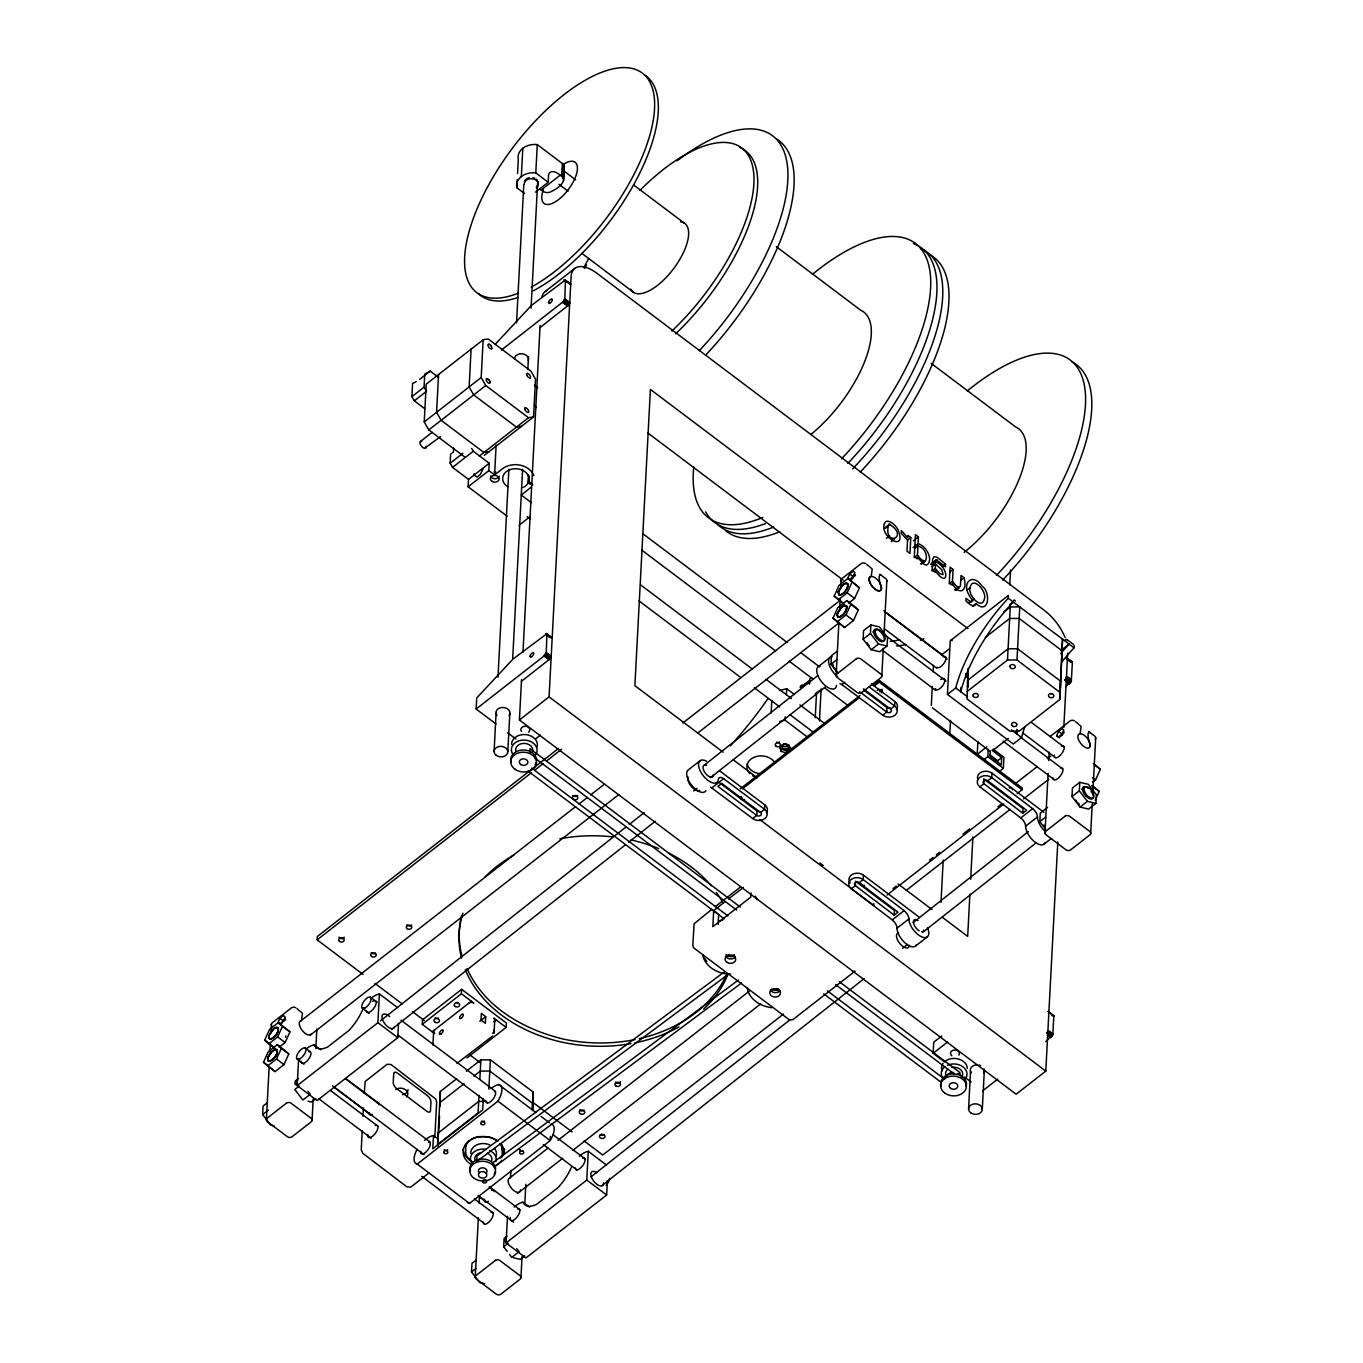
<?xml version="1.0" encoding="UTF-8"?>
<svg xmlns="http://www.w3.org/2000/svg" width="1363" height="1363" viewBox="0 0 1363 1363"><rect width="100%" height="100%" fill="white"/><g stroke="black" fill="none" stroke-linecap="round" stroke-linejoin="round"><path stroke-width="1.5" d="M420.656 1151.326L420.588 1152.502A7.054 2.999 -53 0 0 427.675 1150.168A7.054 2.999 -53 0 0 428.578 1142.228M274.15 1125.906L270.743 1125.105L262.65 1114.576L263.11 1106.04L267.506 1102.599M266.364 1119.875L269.158 1066.616M269.908 1052.134L270.385 1043.325M271.05 1030.632L271.373 1024.277M295.072 1084.386L295.26 1080.961L298.19 1078.678M398.524 1023.289L397.775 1037.652L317.085 1100.571L297.219 1085.595L298.616 1058.915M363.052 974.426L317.153 939.84L317.323 936.517L558.404 748.526M312.059 1120.42L313.2 1098.902M315.841 1048.454L316.846 1029.048M362.2 1130.711L361.246 1149.742L362.728 1153.234L406.89 1186.866L410.791 1187.105L428.868 1173.015M362.967 1116.229L363.393 1107.949M364.16 1093.484L365.25 1081.421L387.126 1064.264L391.028 1064.503L435.802 1099.055L436.671 1102.054L434.831 1137.202M297.219 1085.595L377.909 1022.693L379.408 993.951A19.866 8.468 -53 0 0 370.446 998.875M424.523 408.508L414.318 400.824L411.899 396.633L412.58 383.582L416.209 381.606M414.318 400.824L426.5 391.317L424.08 387.126L424.762 374.075L430.214 371.111L438.579 377.415M464.97 457.184L428.8 429.924L424.234 421.934L426.21 384.162L483.166 339.745L488.193 338.978L530.957 371.196L535.523 379.187L533.546 416.959L484.308 455.361M438.562 374.518L436.586 412.29L441.152 420.298L483.916 452.499L488.942 451.749M507.223 516.236L468.122 486.778L468.514 479.401L452.584 467.39L450.148 463.199L450.625 454.118L453.385 452.107L453.606 447.984M434.678 1033.648L422.257 1024.295L422.496 1019.865L461.648 989.334L506.355 1023.017L506.116 1027.429L466.964 1057.961M432.923 1045.046L433.621 1031.774M471.104 349.132L469.128 386.922L473.694 394.912L516.458 427.13L521.484 426.363M424.54 1140.422A19.729 8.399 -53 0 1 433.468 1135.515L432.787 1148.788L482.723 1109.84L483.32 1098.459M456.554 1078.832L440.334 1091.473L437.557 1144.545L478.089 1112.924L479.026 1095.358M437.949 1146.079L438.256 1140.32M438.579 1134.255L439.516 1116.058M440.045 1106.245L440.334 1091.473M533.546 416.959L528.503 417.725L485.756 385.508L481.19 377.517L483.166 339.745M476.147 709.033L476.726 697.975L512.897 659.164L546.938 633.676L546.273 652.23L544.399 655.739L476.147 709.033L496.013 723.992M422.257 1024.295L461.41 993.763L461.648 989.334M468.122 486.778L488.84 470.627L489.232 463.25L473.285 451.238L471.666 448.444M488.84 470.627L494.582 474.954L496.132 445.224M524.568 193.546L516.816 187.702L517.241 179.609M517.548 173.544L518.298 159.386A17.191 13.153 3 0 1 537.278 144.597L562.953 164.003L564.333 166.507L563.413 169.762M521.33 176.56L522.813 148.243M494.088 751.575L496.081 713.36M497.972 677.275L508.876 469.264M516.543 322.792L523.784 184.823M479.861 1079.172L480.883 1059.869L490.373 1059.818L533.137 1092.019L532.643 1110.538L532.541 1103.263L489.794 1071.045L480.287 1071.097L473.796 1076.157M476.726 1161.463L477.016 1155.926L724.281 971.938M484.717 1283.656L479.606 1282.464L471.513 1271.935L471.973 1263.399L476.369 1259.974M485.705 1016.662L485.364 1023.289L481.003 1020.018L481.36 1013.373L485.705 1016.662L479.776 1021.279M475.227 1277.233L478.362 1217.619M479.112 1203.154L479.469 1196.458M516.816 187.702A17.191 13.153 3 0 1 535.795 172.897L537.278 144.597M488.84 1089.241L490.373 1059.818M507.82 751.626L509.813 713.428M512.709 658.227L522.608 469.315M527.839 369.543L528.503 356.816M531.059 307.987L537.635 182.761M494.07 1033.205L494.752 1019.95M522.983 487.562A13.238 10.12 3 0 0 527.992 483.201L528.435 474.852M531.843 483.098L528.588 481.94L528.912 475.67M1057.807 841.976L1045.796 1071.097L1016.134 1094.216L519.422 720.005L521.535 679.694M522.983 652.11L540.106 325.416M535.557 192.115L548.216 182.25L548.505 176.73A14.175 6.849 52.1 0 1 560.193 175.197C569.495 180.274 556.837 189.167 551.879 191.195A6.525 4.992 3 0 1 542.713 191.127L541.213 190.002A14.175 6.849 52.1 0 0 539.714 188.844M507.138 1251.37L503.68 1246.872L504.123 1238.32L507.053 1236.037M529.781 752.683L529.986 748.628L740.33 907.094M561.692 176.321L562.357 163.492M607.387 1180.648L606.637 1195.01L525.965 1257.93L506.082 1242.954L507.496 1216.273M562.289 176.832L562.953 164.003M562.8 177.411L563.464 164.582M563.192 178.025L563.873 165.196M563.481 178.672L564.163 165.843M563.635 180.7L564.333 166.507M519.422 720.005L549.085 696.868L571.097 276.825A34.365 16.612 52.1 0 1 597.096 273.418L1044.143 610.232A34.365 16.612 52.1 0 1 1065.065 637.492M520.939 1277.778L522.046 1256.601M524.823 1203.682L525.828 1184.294M532.234 1109.329L533.137 1092.019M550.413 1136.401L550.192 1140.558L469.519 1203.461A18.69 7.957 -53 0 1 467.083 1201.689M506.082 1242.954L586.771 1180.051L588.271 1151.309A19.866 8.468 -53 0 0 579.309 1156.233M725.252 901.539L713.684 910.535L712.849 926.687L750.809 897.075L751.03 893.038M718.131 924.37L718.659 914.283M719.834 783.009L756.976 810.985L756.738 815.415L752.7 818.55L711.776 787.95A7.275 3.51 52.1 0 0 710.481 787.167M719.562 770.794L764.796 804.886L764.575 809.298A8.587 6.576 3 0 1 764.847 818.601A8.587 6.576 3 0 1 752.7 818.55M771.134 713.07L771.799 700.633M789.245 750.928L786.485 752.836L781.067 751.439L780.352 746.396M806.93 736.684L785.037 720.192L785.207 716.87M786.366 694.909L786.69 688.69L779.449 690.513M786.485 752.836L786.587 750.638L790.761 747.776L790.642 749.991L789.381 745.731L783.981 744.317L779.806 747.18L781.067 751.439M809.52 684.141L809.724 680.188A8.587 4.157 52.1 0 1 811.752 677.65M815.244 717.756L816.556 692.489M819.47 720.925L821.122 689.354A2.913 1.414 52.1 0 0 821.071 688.809M837.904 673.305L830.97 664.275L831.413 655.739L837.274 651.156M836.115 675.605L838.909 622.346M839.659 607.864L840.136 599.056M840.801 586.363L841.124 580.008M863.12 639.196L863.563 630.66L870.906 624.936L879.442 626.929L887.517 637.458L887.074 645.994L879.731 651.718L871.213 649.725L863.12 639.196L870.446 633.488L870.906 624.936M850.154 883.037A8.587 6.576 3 0 1 852.114 874.535A8.587 6.576 3 0 1 863.426 875.148L863.188 879.578L859.167 882.713A2.743 2.096 3 0 0 855.283 882.696A2.743 2.096 3 0 0 855.368 885.677L894.179 915.135L897.978 912.188L859.167 882.713M874.245 686.066L879.237 682.182L879.339 680.376L1022.148 787.967L1022.046 789.756L1017.054 793.658M881.81 676.133L883.275 648.277M883.923 635.925L886.836 580.553M873.836 903.618L873.734 905.407L759.838 819.606M863.375 689.831L887.023 707.636L886.785 712.065L882.747 715.2L841.823 684.601A7.275 3.51 52.1 0 0 839.898 683.562M871.383 683.868L894.844 701.536L894.622 705.949A8.587 6.576 3 0 1 894.895 715.251A8.587 6.576 3 0 1 882.747 715.2M910.791 537.584L909.973 553.361L906.991 551.112L907.571 539.918L901.25 533.376L901.403 530.599L907.69 537.686L907.809 535.352L910.791 537.584L907.502 540.157M894.179 915.135L894.418 910.501L855.589 881.248L855.368 885.677L851.33 888.829L892.237 919.872A7.275 3.51 52.1 0 1 897.041 928.169A13.749 6.645 52.1 0 0 905.594 943.417A13.749 6.645 52.1 0 0 916.566 944.559M924.642 561.386L920.792 559.222L917.469 555.014L917.946 545.933C925.886 547.619 930.52 560.602 921.354 563.958M918.049 543.718L918.406 536.886L915.425 534.637L914.283 556.615L917.265 558.864L917.35 557.246L923.927 564.197A7.871 3.799 52.1 0 0 927.402 564.759C932.292 559.852 928.169 551.385 923.978 547.21A11.143 5.384 52.1 0 0 918.049 543.718L913.108 547.585M935.274 568.388L935.512 564.009L941.85 569.904L943.094 574.624L939.874 573.806L935.274 568.388L931.985 570.961M931.321 705.301L932.309 686.441M933.093 671.755L933.416 665.468M936.04 560.125L935.614 561.897C949.704 567.264 948.767 590.094 935.154 570.603L935.069 572.273L932.105 570.041L932.667 559.256L933.928 556.615L937.114 557.28L945.564 564.146L945.428 566.838L936.449 559.903L931.099 563.975M959.365 587.743L955.855 585.613L952.481 581.234L953.095 569.461L950.113 567.212L949.278 582.989L952.26 585.221L952.362 583.483C957.95 594.796 968.122 593.024 964.033 577.708L961.051 575.459L960.37 586.448L956.076 590.298M1024.857 726.735A111.05 47.313 -53 0 0 1021.551 737.519L1013.254 743.994L947.438 694.414L950.215 641.36A3.442 1.653 52.1 0 1 952.175 640.61M940.998 902.391L943.213 860.07M949.755 735.219L950.539 720.414M944.712 1062.05L933.127 1053.309L933.706 1042.252L941.799 1035.948M960.932 687.446L960.711 691.671A111.05 47.313 -53 0 1 1013.203 601.969L1009.881 604.559M965.651 677.462L965.856 673.492M1059.835 699.475L1062.527 639.128L1059.835 699.475L1019.285 731.096L1009.796 731.147L967.031 698.929L968.156 668.296M968.36 673.543L967.628 687.702L967.526 680.41L1008.075 648.805L1017.582 648.754L1060.329 680.972L1060.431 688.247M959.791 1074.402L959.893 1072.511L839.284 981.667M969.894 894.077L967.679 936.398L942.208 917.214M970.677 879.271L972.892 836.95M977.867 741.728L977.203 754.421L986.829 746.839M983.711 778.852A2.743 2.096 3 0 0 984.154 779.295L983.933 783.708L979.895 786.86L1020.802 817.902A7.275 3.51 52.1 0 1 1025.606 826.199A13.749 6.645 52.1 0 0 1034.159 841.448A13.749 6.645 52.1 0 0 1045.131 842.607M968.565 1109.056L970.558 1070.841M984.273 759.43L987.834 756.652L988.209 749.275M990.339 750.911L990.049 756.363L1001.328 764.864L1001.703 757.589L992.043 750.297M977.816 779.483A8.587 6.576 3 0 1 981.599 772.088A8.587 6.576 3 0 1 991.991 773.179L991.753 777.609L987.732 780.743A2.743 2.096 3 0 0 983.847 780.726A2.743 2.096 3 0 0 983.933 783.708L1022.744 813.183L1026.543 810.218L987.732 780.743M997.477 764.37L997.682 760.724L1001.703 757.589M947.438 694.414L955.736 687.94A111.05 47.313 -53 0 1 1008.245 598.238L1008.347 596.023M982.297 1109.107L984.307 1070.909M1009.779 584.812L1010.562 569.955M966.929 691.654L1007.478 660.033L1010.273 606.961L1019.763 606.91L1016.985 659.982L1059.733 692.2M999.795 771.117L1003.355 768.34L1003.935 757.3L993.065 749.105M1016.815 729.358L1016.594 733.771L1017.65 730.125M1022.744 813.183L1023 808.549L984.154 779.295M1045.608 829.164L1039.833 821.633L1040.276 813.098L1047.619 807.373M1044.978 832.963L1048.113 773.349M1048.777 760.656L1049.22 752.189M1063.804 727.416L1067.706 653.167M1062.033 661.771A111.05 47.313 -53 0 1 1074.044 647.817L1074.163 645.602M1071.982 796.554L1072.442 788.018L1079.769 782.311L1088.304 784.287L1096.38 794.816L1095.937 803.369L1088.611 809.077L1080.075 807.083L1071.982 796.554L1079.326 790.847L1079.769 782.311M1090.69 833.492L1092.24 803.863M1092.785 793.283L1095.699 737.911M501.311 350.138L563.226 301.683L564.81 298.497L565.475 279.96L531.434 305.431L495.263 344.243M1065.951 686.594L1071.335 680.853L1072.374 662.52L1065.764 658.022M1045.762 1041.622L1052.798 1034.568L1053.838 1015.98L1051.895 1015.674M970.098 587.743C972.296 575.186 987.033 591.235 984.461 598.561C982.212 611.05 967.543 595.069 970.098 587.743L966.81 590.315M465.618 1144.443L465.822 1154.171A19.474 14.908 3 0 0 470.968 1160.714M539.987 327.58L568.201 305.431L569.734 302.552L564.776 298.804M521.45 681.313L549.664 659.147L551.197 656.267L546.239 652.536M975.976 603.536C974.562 609.193 967.969 602.991 965.941 600.862L966.06 598.323L970.882 602.259L972.978 600.657A12.165 5.878 52.1 0 1 969.195 595.324C961.409 582.802 972.518 572.153 982.127 586.175C991.122 592.155 988.925 615.548 975.976 603.536L972.688 606.109M1070.159 683.05C1062.101 681.33 1066.479 672.3 1071.42 680.512M1052.355 1035.659C1045.387 1032.302 1046.988 1027.838 1052.883 1034.244M483.763 467.509L480.151 474.648L477.118 477.016L473.983 475.142A7.139 3.05 -53 0 1 474.103 473.694M274.713 1048.351L264.678 1040.156L269.499 1029.508L278.41 1022.574L289.927 1031.893L285.106 1042.542L279.176 1047.159M279.943 1018.297L278.001 1022.557L279.636 1024.039L283.197 1021.279L285.123 1017.019L283.504 1015.52L279.943 1018.297L283.044 1020.648L285.412 1018.791M263.519 1062.254L268.341 1051.606L277.251 1044.671L284.697 1050.294L288.769 1053.991L283.947 1064.639L275.036 1071.591L263.519 1062.254L275.036 1071.591M281.119 1024.908L283.044 1020.648M268.75 1043.871L277.643 1036.919L282.482 1026.271L278.41 1022.574M267.591 1065.968L276.485 1059.034L281.323 1048.386L277.251 1044.671M844.225 604.269L834.19 596.057L839.012 585.409L847.922 578.474L859.44 587.794L854.618 598.442L848.689 603.076M849.388 579.769L852.948 576.992L854.874 572.733L853.255 571.25L849.694 574.027L847.752 578.287L859.44 587.794M833.032 618.172L837.853 607.523L846.764 600.589L854.209 606.194L858.281 609.908L853.459 620.557L844.566 627.491L833.032 618.172L844.566 627.491M850.87 580.621L852.795 576.362L855.163 574.522M838.262 599.771L847.173 592.837L851.994 582.188M837.103 621.886L846.014 614.952L850.836 604.303L846.764 600.589M1056.632 735.645L1058.557 731.386L1062.118 728.609L1063.753 730.091L1061.811 734.35L1058.25 737.127L1056.632 735.645L1059.733 737.996M1060.38 736.565L1064.026 731.88M1092.547 782.26L1095.528 779.943L1100.35 769.294L1093.296 763.348M1095.17 800.285L1099.191 791.409L1092.138 785.446M531.28 487.068L521.348 495.127L531.434 502.708M380.447 1020.853L625.838 827.12M629.178 824.479L644.205 812.621M713.428 774.576A7.224 3.493 52.1 0 1 712.185 777.131L709.902 776.927A7.224 3.493 52.1 0 1 704.296 771.56A7.224 3.493 52.1 0 1 703.547 765.716L817.817 675.571M872.899 632.074L876.239 629.45M391.522 1029.474L625.225 844.975M628.564 842.334L655.279 821.259M693.665 790.949L697.004 788.308M710.362 777.762L825.552 686.833M590.98 1176.882L789.637 1020.069L792.942 1019.575L854.635 971.461M913.176 922.547L1028.349 831.617M1081.779 789.433L1085.118 786.809M602.054 1185.52L864.142 978.617M902.545 948.307L907.554 944.355M922.564 932.496L1036.084 842.879M541.213 190.002L560.193 175.197M419.565 379.425L430.214 371.111M545.353 291.409L575.016 268.272M411.899 396.633L424.08 387.126M424.234 421.934L481.19 377.517M428.8 429.924L485.756 385.508M440.658 436.535L424.455 448.342A4.379 2.113 52.1 0 1 421.371 445.991L420.298 444.134A4.106 1.976 52.1 0 1 420.468 441.476L432.139 432.378M450.148 463.199L462.892 453.266M452.584 467.39L473.285 451.238M479.282 456.111L528.503 417.725M468.514 479.401L489.232 463.25M494.582 474.954L502.487 468.77A18.52 14.175 3 0 1 520.479 465.226A18.52 14.175 3 0 1 533.768 475.602M519.133 525.198L530.275 516.492M535.506 738.899L540.344 735.117M317.153 939.84L531.451 772.736M534.79 770.129L543.173 763.604M546.512 760.98L561.59 749.241M884.451 528.111L889.392 524.261C910.569 537.431 882.577 547.722 888.676 524.397L889.392 524.261M885.303 528.282L890.243 524.414M886.376 538.317L889.664 535.744M891.334 541.554L894.622 538.981M913.466 540.753L918.406 536.886M300.797 1020.921L575.629 806.623M578.985 804.017L587.368 797.474M590.707 794.868L604.116 784.407M682.88 722.986L840.409 600.163M914.641 548.488L917.946 545.933M914.164 557.586L917.469 555.014M310.457 1035.011L618.819 794.578M697.583 733.158L838.347 623.385M920.604 563.873L923.893 561.3M930.827 564.469L936.449 559.903M932.036 563.771L936.977 559.92M932.326 564.469L935.614 561.897M932.207 566.582L935.512 564.009M942.276 566.718L945.564 564.146M818.481 666.439L830.34 657.187M700.309 760.537L688.434 769.788A13.749 6.645 52.1 0 0 692.029 785.752A13.749 6.645 52.1 0 0 705.949 790.608M809.724 680.188L800.234 687.582A8.587 4.157 52.1 0 1 802.245 685.044M830.97 664.275L836.831 659.692M949.79 572.034L953.095 569.461M262.65 1114.576L268.528 1110.01M299.213 1086.072L294.8 1089.497L302.893 1100.026L310.219 1094.319L307.919 1091.303M949.176 583.807L952.481 581.234M871.213 649.725L878.539 644.018L887.074 645.994M815.176 693.971L819.64 690.513M960.745 580.28L964.033 577.708M954.713 589.889L958.019 587.317M955.497 590.247L958.785 587.674M841.823 684.601L844.787 682.284M711.776 787.95L723.634 778.699L764.575 809.298L760.537 812.45A2.743 2.096 3 0 1 760.622 815.432A2.743 2.096 3 0 1 756.738 815.415L717.892 786.366L721.691 783.401L760.537 812.45M315.824 1098.595L311.428 1102.02L308.004 1101.219M968.957 602.77L973.898 598.919M740.279 788.802L860.087 695.386M873.41 684.993L879.339 680.376M742.596 788.734L859.252 697.771M432.19 1031.774L471.342 1001.243M950.607 640.508L1008.433 595.41M941.424 655.041L949.125 649.027M1003.781 612.021L1010.273 606.961M859.763 691.859L886.785 712.065A2.743 2.096 3 0 0 890.669 712.082A2.743 2.096 3 0 0 890.584 709.101L894.622 705.949L869.032 686.833M985.33 637.441L1009.659 618.478L1019.166 618.427L1061.913 650.645L1062.016 657.92M493.815 1021.807L496.183 1019.95M492.725 1035.914L456.997 1063.344M466.282 1071.25L480.883 1059.869M464.067 1083.738L439.738 1102.718L439.789 1106.347M711.895 909.274L694.108 923.756L692.796 945.547L693.631 947.796L789.603 1020.018M715.217 906.685L740.228 887.177M728.541 898.95L743.397 887.381M1060.772 650.543L1069.086 644.069A111.05 47.313 -53 0 0 1060.584 653.729M469.519 1203.461L417.231 1164.087L497.921 1101.168A18.69 7.957 -53 0 0 498.79 1084.59A19.729 8.399 -53 0 0 491.225 1088.373M992.877 750.434L1008.296 738.405M509.438 1178.177L547.977 1148.106M558.029 1140.269L749.088 991.31M1015.537 783.521L1037.328 766.534M1047.38 758.697L1050.737 756.09M893.021 888.659L896.343 886.052M929.634 860.087L932.974 857.497M936.296 854.908L939.635 852.301M962.942 834.122L969.604 828.943M997.903 806.862L1001.226 804.272M887.074 895.014L1003.713 804.051M517.429 1193.562L562.68 1158.277M572.733 1150.44L760.418 1004.088M906.225 890.397L1010.119 809.366M1023.528 798.922L1048.675 779.312M1020.802 817.902L1032.66 808.651A7.275 3.51 52.1 0 1 1037.464 816.948A13.749 6.645 52.1 0 0 1044.757 831.055M892.237 919.872L904.095 910.62A7.275 3.51 52.1 0 1 908.9 918.918A13.749 6.645 52.1 0 0 921.337 936.722A13.749 6.645 52.1 0 0 927.504 927.675M783.572 1014.021L602.753 1155.023L584.063 1140.933M1025.606 826.199L1037.464 816.948M897.041 928.169L908.9 918.918M1039.833 821.633L1045.694 817.067M471.513 1271.935L475.926 1268.51M503.68 1246.872L508.075 1243.431M1080.075 807.083L1087.401 801.376L1095.937 803.369M1044.109 844.089L1051.537 838.296M915.544 946.058L927.419 936.807M524.687 1255.953L520.291 1259.378L513.459 1257.793M933.127 1053.309L947.643 1041.979M982.791 1090.741L997.699 1079.104M478.43 1160.186L729.103 973.659M492.844 1162.758L738.405 980.031M494.258 1167.018L741.523 983.013M562.646 164.736L567.093 162.316A25.778 10.972 -53 0 1 575.782 176.253A25.778 10.972 -53 0 1 552.117 203.462A25.778 10.972 -53 0 1 543.428 189.525M569.053 283.794L570.688 284.288L564.64 279.824M491.634 348.741L490.867 348.826A2.777 1.346 52.1 0 1 488.908 347.344L488.21 346.168A2.777 1.346 52.1 0 1 488.278 344.311L489.061 344.362M526.885 373.513L527.634 373.445A2.777 1.346 52.1 0 1 529.611 374.927L530.292 376.086A2.777 1.346 52.1 0 1 530.224 377.96M530.207 377.807L529.457 377.892A2.777 1.346 52.1 0 1 527.481 376.409L526.799 375.234M525.079 407.963L525.828 407.878A2.777 1.346 52.1 0 1 527.805 409.36L528.486 410.536A2.777 1.346 52.1 0 1 528.418 412.393L527.651 412.325A2.777 1.346 52.1 0 1 525.675 410.842L524.994 409.684M420.468 441.476L421.661 441.356M779.619 721.555L785.037 720.192M704.313 765.205L705.387 765.12A7.224 3.493 52.1 0 1 706.562 765.427M974.818 693.443L976.215 693.46M1050.379 693.682L1051.776 693.699M1007.478 660.033L1016.985 659.982M484.393 1101.389L478.703 1101.423L438.153 1133.028L438.204 1136.674M487.255 378.812L486.489 378.897A2.607 1.261 52.1 0 0 486.404 380.601L487.102 381.776A2.777 1.346 52.1 0 0 489.061 383.259L489.828 383.173A2.777 1.346 52.1 0 0 489.947 381.35M1013.595 726.496L1014.975 726.513A2.607 1.993 3 0 0 1016.815 725.082L1016.781 724.009M1080.109 733.669L1081.098 726.411L1075.628 721.743M781.186 749.224L786.587 750.638M527.992 483.201L532.831 484.921M918.713 916.805L863.426 875.148M881.111 575.169C876.869 573.278 880.941 585.869 879.987 583.296L881.367 588.492A8.587 4.157 52.1 0 1 872.269 586.533A8.587 4.157 52.1 0 1 871.23 576.31L872.218 569.053L866.766 564.367M1089.974 732.544C1085.749 730.636 1089.804 743.227 1088.85 740.671L1090.247 745.851M879.237 630.728L878.232 630.03A7.428 3.595 52.1 0 0 873.615 631.699A7.428 3.595 52.1 0 0 878.334 639.929L879.731 640.917A7.428 3.595 52.1 0 0 883.94 637.049M1088.509 788.376L1087.112 787.388A7.428 3.595 52.1 0 0 1082.478 789.058A7.428 3.595 52.1 0 0 1087.197 797.304L1088.594 798.275A7.428 3.595 52.1 0 0 1093.194 797.236M863.563 688.894L890.584 709.101M297.015 1008.654L302.467 1013.322L301.479 1020.58A8.587 4.157 52.1 0 0 301.819 1029.917A8.587 4.157 52.1 0 0 311.258 1033.972M776.314 246.669L860.632 310.185A85.92 36.597 -53 0 1 864.363 362.354A85.92 36.597 -53 0 1 810.866 434.439M931.168 363.325L1015.486 426.858A85.92 36.597 -53 0 1 1018.843 479.929A85.92 36.597 -53 0 1 964.152 552.339M633.591 184.925L683.902 222.833M563.771 170.886L575.646 179.831M558.949 184.312L568.047 191.178M535.795 172.897L548.216 182.25M581.984 253.45L633.982 292.636M1067.076 639.605L1073.567 644.495M1008.245 598.238L1074.044 647.817M564.895 279.79L570.654 284.049M1072.323 662.009L1066.582 657.75L1067.399 658.516M1066.326 657.801L1072.374 662.248M564.367 279.909L567.69 282.414M1066.053 657.886L1071.011 661.634M564.078 280.045L567.4 282.55M1067.11 659.453L1070.432 661.941M564.691 299.144L569.666 302.876M1066.377 677.104L1071.335 680.853M564.572 299.485L569.547 303.233M1066.258 677.462L1071.233 681.193M564.435 299.86L569.393 303.591M1066.105 677.82L1071.079 681.568M564.248 300.235L569.206 303.966M1065.917 678.195L1070.892 681.943M564.026 300.61L569.001 304.358M1065.713 678.57L1070.671 682.318M563.788 300.984L568.746 304.716M1065.457 678.944L1070.432 682.693M563.515 301.342L568.49 305.091M563.226 301.683L568.201 305.431M1064.912 679.66L1069.87 683.391M562.936 302.007L567.894 305.755M1064.605 679.984L1069.58 683.715M562.629 302.296L567.587 306.045M1065.968 681.517L1069.274 684.005M967.917 628.633L650.407 389.426L634.885 685.674L723.174 752.189M849.694 574.027L852.795 576.362M1058.557 731.386L1061.658 733.737M1094.387 764.813L1100.35 769.294M647.919 433.025L843.169 580.127M883.923 610.828L941.646 654.325M884.689 611.868L947.2 658.959M1031.672 722.611L1063.77 746.788M847.173 592.837L854.618 598.442M1092.547 777.711L1095.528 779.943M884.348 628.701L936.722 668.16M1022.88 733.073L1054.996 757.266M850.836 604.303L858.281 609.908M1091.729 785.787L1099.191 791.409M834.19 596.057L841.635 601.679M955.736 687.94L967.474 696.783M1011.499 729.955L1021.551 737.519M883.531 633.965L946.041 681.074M1020.376 737.076L1062.612 768.902M846.014 614.952L853.459 620.557M534.415 385.235L537.738 387.739M883.19 650.815L935.563 690.274M1003.151 741.182L1053.838 779.363M932.36 707.806L989.47 750.843M989.623 754.659L997.682 760.724M987.834 756.652L1003.355 768.34M879.237 682.182L1022.046 789.756M991.991 773.179L1043.939 812.314M643.251 534.023L787.354 642.586M800.916 652.809L819.555 666.865M641.7 550.073L775.632 650.969M789.194 661.191L812.927 679.064M824.785 688.008L848.519 705.881M786.69 688.69L794.442 694.534M640.593 584.88L752.478 669.182M766.04 679.387L791.46 698.555M799.945 704.944L825.365 724.094M527.14 516.628L530.531 519.167M639.043 600.913L740.756 677.547M754.318 687.77L779.738 706.92M789.91 714.587L813.643 732.476M733.362 759.873L757.129 777.779M898.064 883.957L932.019 909.53M546.58 633.522L552.151 638.003L546.103 633.556M1048.266 1011.482L1053.786 1015.742M1048.028 1011.482L1053.838 1015.98M545.83 633.642L550.805 637.39M545.541 633.778L550.516 637.526M546.904 635.209L550.209 637.697M546.154 652.86L551.129 656.608M1047.84 1030.837L1052.798 1034.568M546.035 653.218L551.01 656.949M1047.721 1031.178L1052.679 1034.926M545.899 653.576L550.856 657.324M1047.568 1031.552L1052.543 1035.284M545.711 653.95L550.669 657.699M545.49 654.325L550.465 658.073M1047.176 1032.302L1052.134 1036.033M545.251 654.7L550.209 658.448M1046.92 1032.677L1051.895 1036.408M544.979 655.075L549.953 658.806M1046.665 1033.035L1051.623 1036.783M544.689 655.416L549.664 659.147M819.862 862.949L823.235 865.488M1048.028 1034.619L1051.333 1037.124M544.399 655.739L549.357 659.471M1047.738 1034.943L1051.043 1037.447M544.093 656.029L549.05 659.777M1047.414 1035.25L1050.737 1037.737M549.085 696.868L1045.796 1071.097M507.598 732.732L515.878 738.967M964.578 1077.009L971.206 1082.001M534.79 757.981L736.633 910.058M835.604 984.631L954.509 1074.214M531.655 768.085L727.961 915.97M827.426 990.918L944.627 1079.206M713.684 910.535L717.006 913.04M527.992 771.049L724.298 918.952M823.746 993.883L940.947 1082.171M461.41 993.763L473.83 1003.117A3.442 2.624 3 0 0 468.974 1003.083M506.116 1027.429L493.696 1018.076A3.442 2.624 3 0 1 494.343 1021.262M374.961 983.387L402.153 1003.884M412.359 1011.567L424.251 1020.529M470.15 1055.115L480.355 1062.799M533.052 1102.497L572.153 1131.954M379.408 993.951L397.621 1007.666M588.271 1151.309L606.484 1165.024M498.79 1084.59L535.898 1112.532M540.958 1116.348L549.374 1122.703M370.532 997.222L377.295 1002.316M400.961 1020.137L495.621 1091.473M553.105 1134.766L585.221 1158.976M497.921 1101.168L550.192 1140.558A18.69 7.957 -53 0 0 551.061 1123.981M362.354 1008.279L369.117 1013.373M397.86 1035.028L487.46 1102.531M543.241 1144.562L577.06 1170.033M377.909 1022.693L397.775 1037.652M586.771 1180.051L606.637 1195.01M306.556 1048.641A19.866 8.468 -53 0 1 314.154 1044.825L320.782 1049.817M514.055 1207.124A19.866 8.468 -53 0 1 523.017 1202.2L529.645 1207.175M433.468 1135.515L438.528 1139.332M282.482 1026.271L289.927 1031.893M305.329 1048.062L310.406 1051.878M345.895 1078.627L430.435 1142.313M489.607 1186.883L520.036 1209.816M345.572 1078.866L379.374 1104.32M489.181 1187.054L494.258 1190.887M277.643 1036.919L285.106 1042.542M297.168 1059.119L303.932 1064.213M332.657 1085.868L423.961 1154.631M478.055 1195.402L513.544 1222.134M333.424 1086.788L370.583 1114.798M478.72 1196.254L485.467 1201.348M281.323 1048.386L288.769 1053.991M264.678 1040.156L274.849 1048.249M330.902 1090.792L378.215 1126.434M474.511 1198.98L493.099 1212.985M276.485 1059.034L283.947 1064.639M318.738 1098.714L371.111 1138.173M421.797 1176.354L484.308 1223.463M1088.73 731.59L1094.932 736.293A3.442 2.624 3 0 1 1095.273 739.223M879.868 574.232L886.069 578.934A3.442 2.624 3 0 1 886.597 581.558M1032.66 808.651L991.753 777.609A8.587 6.576 3 0 0 979.622 777.557A8.587 6.576 3 0 0 979.895 786.86M904.095 910.62L863.188 879.578A8.587 6.576 3 0 0 851.057 879.51A8.587 6.576 3 0 0 851.33 888.829M1079.326 790.847L1087.401 801.376M870.446 633.488L878.539 644.018M516.781 1248.661L519.099 1251.677L511.755 1257.402L509.455 1254.386M491.021 345.861L491.719 347.02A2.777 1.346 52.1 0 1 491.651 348.741M489.215 380.294L489.913 381.47M467.015 968.463C484.189 1007.342 524.176 1029.832 564.043 1039.236A137.476 105.155 3 0 0 635.158 1039.543M511.159 1170.306L510.358 1177.939A8.587 4.157 52.1 0 0 511.381 1188.161A8.587 4.157 52.1 0 0 520.496 1190.12L520.479 1189.831M1011.619 725.014L1011.567 723.94A2.607 1.993 3 0 1 1013.408 722.509L1014.805 722.526A2.607 1.993 3 0 1 1016.611 723.923M973.029 695.948L972.995 694.874A2.607 1.993 3 0 1 974.988 693.563M502.061 1145.005L502.266 1154.734A18.281 13.988 3 0 1 500.528 1158.175M502.743 1151.002L501.942 1147.254A19.474 14.908 3 0 0 499.914 1143.727M966.64 675.111L966.708 675.946A6.219 2.999 52.1 0 0 968.667 679.95M909.377 945.326A8.928 4.31 52.1 0 1 900.159 943.912A8.928 4.31 52.1 0 1 898.558 932.956M699.73 790.37A8.928 4.31 52.1 0 1 691.552 786.741A8.928 4.31 52.1 0 1 688.128 777.097M541.81 297.219A34.365 16.612 52.1 0 1 547.279 290.353M945.513 1077.281A8.587 6.576 3 0 1 953.657 1072.442M957.985 1073.345A8.587 6.576 3 0 1 962.108 1077.349M457.883 1002.521A2.743 2.096 3 0 1 456.469 1002.504M438.375 1018.042A2.743 2.096 3 0 1 435.053 1017.684M434.116 1033.103A3.442 2.624 3 0 1 434.558 1029.917M494.002 1030.053A2.743 2.096 3 0 1 494.07 1032.166M493.645 1032.592A2.743 2.096 3 0 1 492.435 1033.137M706.716 761.304A13.749 6.645 52.1 0 0 698.555 765.376A13.749 6.645 52.1 0 0 708.487 780.778A13.749 6.645 52.1 0 0 718.369 779.397A7.275 3.51 52.1 0 1 723.634 778.699M759.634 811.547A2.743 2.096 3 0 1 756.976 810.985M764.796 804.886A8.587 6.576 3 0 1 766.398 812.825M836.541 685.316A13.749 6.645 52.1 0 1 822.076 682.403A13.749 6.645 52.1 0 1 820.236 665.911M837.666 676.798A13.749 6.645 52.1 0 1 829.028 664.292A13.749 6.645 52.1 0 1 832.094 656.659M837.24 671.823A7.224 3.493 52.1 0 1 833.917 667.41M833.321 665.86A7.224 3.493 52.1 0 1 833.066 664.428M890.346 707.993A2.743 2.096 3 0 1 887.023 707.636M894.844 701.536A8.587 6.576 3 0 1 896.445 709.476M922.666 931.559A7.224 3.493 52.1 0 1 921.678 931.73M919.156 930.827A7.224 3.493 52.1 0 1 913.414 922.461A7.224 3.493 52.1 0 1 918.066 920.468M923.773 930.06A7.224 3.493 52.1 0 1 923.381 930.997M1045.063 826.574A7.224 3.493 52.1 0 1 1043.888 825.092M864.483 885.32A2.573 1.976 3 0 1 861.91 885.098L861.416 884.74A2.573 1.976 3 0 1 860.837 883.82M742.051 797.832A2.573 1.976 3 0 1 740.739 796.674M1009.284 787.78A2.573 1.976 3 0 1 1011.772 788.393M1012.164 788.819A2.573 1.976 3 0 1 1012.488 789.807M882.082 689.184A2.573 1.976 3 0 1 879.68 691.654M877.261 690.479A2.573 1.976 3 0 1 881.043 689.917A2.573 1.976 3 0 1 881.384 692.881M744.522 799.536A2.573 1.976 3 0 1 741.114 796.554M879.646 631.001A7.428 3.595 52.1 0 1 883.224 635.431M504.838 1241.284A7.156 3.459 52.1 0 1 504.957 1238.899M505.537 1238.183A7.156 3.459 52.1 0 1 506.406 1237.843M490.987 1212.269A7.224 3.067 -53 0 1 490.561 1220.311A7.224 3.067 -53 0 1 483.303 1222.117M491.6 1190.342A7.224 3.067 -53 0 1 494.411 1191.705M488.516 1201.263A7.224 3.067 -53 0 1 484.529 1199.338M295.805 1007.751A3.442 2.624 3 0 0 291.614 1007.734L272.021 1023.017A3.442 2.624 3 0 0 271.85 1025.947M296.418 1085.425A7.156 3.459 52.1 0 1 296.657 1080.825M283.811 1021.33A2.743 1.176 -53 0 1 284.271 1020.802M284.765 1020.359A2.743 1.176 -53 0 1 285.702 1019.848M1074.419 720.84A3.442 2.624 3 0 0 1070.245 720.823L1050.634 736.105A3.442 2.624 3 0 0 1050.209 736.702M1079.394 804.17A7.156 3.459 52.1 0 1 1078.065 803.011M1076.838 801.614A7.156 3.459 52.1 0 1 1075.816 800.081M1060.738 767.999A7.224 3.067 -53 0 1 1060.312 776.041A7.224 3.067 -53 0 1 1053.054 777.847M1061.351 746.055A7.224 3.067 -53 0 1 1064.094 748.645A7.224 3.067 -53 0 1 1059.562 755.988L1058.267 756.993A7.224 3.067 -53 0 1 1054.281 755.068M1061.692 735.611A2.743 1.176 -53 0 1 1062.424 734.418M1062.884 733.89A2.743 1.176 -53 0 1 1063.873 733.124M865.556 563.481A3.442 2.624 3 0 0 861.365 563.464L841.772 578.747A3.442 2.624 3 0 0 841.601 581.66M869.202 645.653A7.156 3.459 52.1 0 1 866.953 642.723M852.608 578.832A2.743 1.176 -53 0 1 854.022 576.532M855.01 575.765A2.743 1.176 -53 0 1 855.453 575.578M680.733 221.811A42.969 18.298 -53 0 1 673.935 268.255A42.969 18.298 -53 0 1 630.677 289.109M639.946 190.377A137.476 58.558 -53 0 1 752.632 166.371A137.476 58.558 -53 0 1 671.857 331.039M583.909 267.523A137.476 58.558 -53 0 1 588.646 258.612M739.632 147.477A137.476 58.558 -53 0 1 675.571 333.85M518.008 293.301A137.476 58.558 -53 0 1 502.555 162.112A137.476 58.558 -53 0 1 653.269 91.44A137.476 58.558 -53 0 1 531.195 287.133M645.398 75.425A137.476 58.558 -53 0 1 637.083 178.4A137.476 58.558 -53 0 1 533.24 290.83M518.025 297.475A137.476 58.558 -53 0 1 478.311 293.539M776.995 139.196A171.84 73.193 -53 0 1 705.472 355.317M677.036 160.851A171.84 73.193 -53 0 1 787.405 165.622A171.84 73.193 -53 0 1 699.27 350.649M584.471 268.46A171.84 73.193 -53 0 1 586.55 264.882M812.399 274.338A171.84 73.193 -53 0 1 929.822 270.436A171.84 73.193 -53 0 1 841.584 458.752M762.82 517.463A171.84 73.193 -53 0 1 693.801 466.913M913.397 243.585A171.84 73.193 -53 0 1 847.786 463.437M765.546 523.528A171.84 73.193 -53 0 1 705.642 511.875M1013.544 600.401A3.442 1.465 -53 0 1 1015.179 601.168M1065.082 640.099A3.442 1.465 -53 0 1 1067.331 640.457M943.094 656.659A6.866 2.93 -53 0 1 944.627 662.299A6.866 2.93 -53 0 1 936.892 667.291M940.743 679.456A6.866 2.93 -53 0 1 944.866 680.444A6.866 2.93 -53 0 1 940.317 688.23A6.866 2.93 -53 0 1 935.41 688.605M1013.629 726.496A2.607 1.993 3 0 1 1011.789 725.099M1050.498 693.546A2.777 2.13 3 0 0 1048.539 695.079L1048.59 696.186A2.777 2.13 3 0 0 1050.549 697.669L1051.946 697.686A2.607 1.993 3 0 0 1053.786 696.254L1053.735 695.181A2.607 1.993 3 0 0 1051.895 693.818M973.199 696.033A2.607 1.993 3 0 0 975.056 697.43L976.402 697.447A2.607 1.993 3 0 0 978.242 696.016L978.191 694.943A2.607 1.993 3 0 0 976.351 693.58M854.908 971.12A3.442 1.653 52.1 0 1 852.42 970.95M757.811 899.665A3.442 1.653 52.1 0 1 756.09 897.689M755.715 896.939A3.442 1.653 52.1 0 1 755.494 896.224M780.113 990.458A5.333 4.072 3 0 1 774.985 992.622A5.333 4.072 3 0 1 770.299 989.759M735.407 956.792A5.333 4.072 3 0 1 730.295 958.939A5.333 4.072 3 0 1 725.593 956.076M719.187 921.098A28.35 21.689 3 0 1 722.629 920.11M734.453 955.633A5.333 4.072 3 0 1 726.087 954.475M706.886 961.426A28.35 21.689 3 0 1 704.62 958.019M730.585 974.306A28.35 21.689 3 0 1 702.644 954.696M734.504 954.526A5.333 4.072 3 0 1 728.063 954.935M771.594 1007.7A28.35 21.689 3 0 1 747.35 988.379M779.159 989.317A5.333 4.072 3 0 1 771.628 989.027M778.086 988.805A5.333 4.072 3 0 1 774.048 989.078M524.227 184.005A7.054 5.384 3 0 1 533.819 179.064A7.054 5.384 3 0 1 536.358 187.873M538.078 181.569A7.054 5.384 3 0 1 536.426 186.765M524.482 181.5A7.054 5.384 3 0 1 529.355 177.718M533.001 177.735A7.054 5.384 3 0 1 534.705 178.28M536.187 179.132A7.054 5.384 3 0 1 537.346 180.257M928.51 253.961A171.84 73.193 -53 0 1 860.326 471.99M779.823 531.723A171.84 73.193 -53 0 1 725.508 530.582M920.502 248.475A171.84 73.193 -53 0 1 852.608 468.889M773.622 527.055A171.84 73.193 -53 0 1 717.858 524.619M967.253 390.994A171.84 73.193 -53 0 1 1084.675 387.109A171.84 73.193 -53 0 1 996.421 575.425M899.75 639.877A171.84 73.193 -53 0 1 890.209 641.257M1071.829 361.808A171.84 73.193 -53 0 1 1002.64 580.093M923.893 638.804A171.84 73.193 -53 0 1 920.4 640.201M905.952 644.563A171.84 73.193 -53 0 1 896.428 645.943M479.18 1172.947A4.293 3.288 3 0 1 479.878 1168.551A4.293 3.288 3 0 1 485.671 1168.824A4.293 3.288 3 0 1 485.995 1173.27M495.297 1171.516A12.88 9.865 3 0 1 494.088 1173.884M470.422 1171.396A12.88 9.865 3 0 1 480.815 1159.112A12.88 9.865 3 0 1 495.672 1168.96M475.074 1160.629A8.587 6.576 3 0 1 480.9 1152.587M487.426 1153.268A8.587 6.576 3 0 1 491.651 1160.697M472.297 1163.832A12.88 9.865 3 0 1 472.91 1152.894A12.88 9.865 3 0 1 486.352 1149.435M489.487 1150.44A12.88 9.865 3 0 1 495.825 1161.566M470.712 1153.371A12.88 9.865 3 0 1 489.777 1144.903M494.599 1148.532A12.88 9.865 3 0 1 496.115 1156.028M501.805 1160.288A20.615 15.777 3 0 1 495.911 1165.297M472.297 1165.195A20.615 15.777 3 0 1 467.628 1142.109A20.615 15.777 3 0 1 497.955 1141.223M501.328 1144.494A20.615 15.777 3 0 1 504.327 1152.399M504.497 1149.094A20.615 15.777 3 0 1 501.976 1156.966M472.467 1161.889A20.615 15.777 3 0 1 463.284 1148.907M522.915 1150.542A2.062 1.584 3 0 1 520.087 1149.946M447.763 1149.639A2.062 1.584 3 0 1 444.185 1149.622M484.512 1121.05A2.062 1.584 3 0 1 481.599 1121.033M417.231 1164.087A18.69 7.957 -53 0 1 416.993 1149.486M494.36 1091.32A7.054 2.999 -53 0 1 492.401 1099.941A7.054 2.999 -53 0 1 485.892 1100.997M609.568 1178.365A6.866 2.93 -53 0 1 606.092 1185.35M582.683 1158.175A7.054 2.999 -53 0 1 582.631 1165.74A7.054 2.999 -53 0 1 575.339 1167.938M517.599 1209.015A7.054 2.999 -53 0 1 519.269 1213.309A7.054 2.999 -53 0 1 513.067 1220.396A7.054 2.999 -53 0 1 510.324 1217.329M523.017 1202.2A32.644 13.903 -53 0 0 536.562 1204.347L557.927 1187.701A32.644 13.903 -53 0 0 571.353 1167.375M603.502 1182.999A8.757 4.242 52.1 0 1 597.386 1184.686A8.757 4.242 52.1 0 1 590.826 1174.378A8.757 4.242 52.1 0 1 596.96 1172.691M372.644 1001.345A7.054 2.999 -53 0 1 376.137 1003.424A7.054 2.999 -53 0 1 370.889 1011.295A7.054 2.999 -53 0 1 366.477 1010.579M308.737 1051.657A7.054 2.999 -53 0 1 308.328 1059.511A7.054 2.999 -53 0 1 301.223 1061.266M314.154 1044.825A32.644 13.903 -53 0 0 327.699 1046.988L349.047 1030.343A32.644 13.903 -53 0 0 363.291 1007.973M394.469 1027.038A8.757 4.242 52.1 0 1 386.871 1026.015A8.757 4.242 52.1 0 1 382.134 1015.605A8.757 4.242 52.1 0 1 389.733 1016.645M426.108 446.451A4.106 1.976 52.1 0 1 425.665 448.24M489.061 344.209A2.777 1.346 52.1 0 1 491.038 345.708M524.976 409.633A2.777 1.346 52.1 0 1 525.062 407.81M487.255 378.658A2.777 1.346 52.1 0 1 489.232 380.141M526.765 375.2A2.777 1.346 52.1 0 1 526.868 373.377M520.513 1150.355A2.777 2.13 3 0 1 519.933 1150.014M496.796 1140.695A19.474 14.908 3 0 0 488.175 1136.827L478.413 1136.674A18.281 13.988 3 0 0 465.499 1146.692M536.221 762.496A12.88 9.865 3 0 1 535.012 764.864M511.346 762.394A12.88 9.865 3 0 1 521.739 750.093A12.88 9.865 3 0 1 536.579 759.941M515.981 751.609A8.587 6.576 3 0 1 524.039 743.363A8.587 6.576 3 0 1 532.575 751.677M513.221 754.829A12.88 9.865 3 0 1 523.937 740.075A12.88 9.865 3 0 1 535.523 754.915M511.636 744.351A12.88 9.865 3 0 1 525.914 734.64A12.88 9.865 3 0 1 537.039 747.009M941.254 1086.277A12.88 9.865 3 0 1 953.316 1073.908A12.88 9.865 3 0 1 966.128 1086.379M951.715 1067.468A8.587 6.576 3 0 1 960.83 1069.853A8.587 6.576 3 0 1 961.665 1077.145M946.791 1077.094A8.587 6.576 3 0 1 947.915 1069.154M947.438 1065.253A12.88 9.865 3 0 1 963.028 1066.888A12.88 9.865 3 0 1 965.43 1078.815M943.128 1078.712A12.88 9.865 3 0 1 944.815 1066.803M942.054 1070.807A12.88 9.865 3 0 1 943.128 1063.327M945.104 1061.283A12.88 9.865 3 0 1 959.075 1059.204A12.88 9.865 3 0 1 967.304 1068.353M507.956 486.795A13.238 10.12 3 0 1 504.412 473.574A13.238 10.12 3 0 1 521.041 469.639A13.238 10.12 3 0 1 528.588 481.94M534.398 405.118A18.52 14.175 3 0 1 536.204 407.554M499.233 476.096A4.413 3.373 3 0 1 494.939 478.737A4.413 3.373 3 0 1 490.595 475.96M494.002 472.041A4.413 3.373 3 0 1 495.723 472.058M755.903 777.285A14.601 11.177 3 0 1 752.615 775.751M749.906 773.639A14.601 11.177 3 0 1 754.182 757.249A14.601 11.177 3 0 1 774.985 763.093M767.965 698.589A200.293 85.324 -53 0 1 730.364 745.851M759.821 773.707A14.601 11.177 3 0 1 747.248 763.808M779.397 742.119A2.573 1.976 3 0 1 776.825 742.102M788.802 744.862A3.442 2.624 3 0 1 782.158 744.828M788.274 745.067A3.442 2.624 3 0 1 785.412 749.003A3.442 2.624 3 0 1 782.328 745.05M782.856 744.505A3.442 2.624 3 0 1 786.996 744.096M514.464 359.099A7.054 5.384 3 0 1 522.268 353.784A7.054 5.384 3 0 1 528.35 360.565M951.885 1055.814A4.464 3.425 3 0 1 951.493 1051.197A4.464 3.425 3 0 1 957.456 1050.617A4.464 3.425 3 0 1 958.888 1055.132M984.086 1068.882A7.054 5.384 3 0 1 983.507 1072.971M971.308 1072.92A7.054 5.384 3 0 1 977.169 1064.844M978.992 1065.048A7.054 5.384 3 0 1 980.713 1065.593M521.501 731.386A4.464 3.425 3 0 1 522.676 726.888A4.464 3.425 3 0 1 528.674 727.518A4.464 3.425 3 0 1 528.554 732.135M496.95 715.524A7.054 5.384 3 0 1 502.811 707.465A7.054 5.384 3 0 1 509.149 715.575M375.609 953.146A2.743 2.096 3 0 1 371.264 952.686M577.725 795.43A2.743 2.096 3 0 1 572.971 795.413M411.626 924.949A2.743 2.096 3 0 1 406.873 924.932M604.371 1134.595A2.743 2.096 3 0 1 603.809 1134.919L603.162 1135.123A2.743 2.096 3 0 1 600.487 1134.578M584.216 1110.317A2.743 2.096 3 0 1 579.888 1109.857M620.506 1081.626A2.743 2.096 3 0 1 615.48 1082.103M344.277 937.182A2.743 2.096 3 0 1 338.978 937.165M727.876 974.46A137.476 105.155 3 0 1 703.615 1009.148M678.944 1026.935A137.476 105.155 3 0 1 634.971 1042.848M630.933 1043.615A137.476 105.155 3 0 1 465.26 969.587M461.512 958.104A137.476 105.155 3 0 1 462.909 913.227M484.819 877.21A137.476 105.155 3 0 1 513.868 855.112M559.852 838.807A137.476 105.155 3 0 1 612.294 836.865M630.967 839.949A137.476 105.155 3 0 1 658.67 848.587M668.177 852.863A137.476 105.155 3 0 1 711.247 885.763M716.376 892.339A137.476 105.155 3 0 1 723.14 903.124M726.462 974.869A137.476 105.155 3 0 1 639.162 1038.674M462.193 956.741A137.476 105.155 3 0 1 461.376 916.055M395.73 1089.531A7.224 5.52 3 0 1 405.237 1089.531A7.224 5.52 3 0 1 406.736 1096.755M408.065 1089.633A7.224 5.52 3 0 1 402.477 1094.676M376.904 1102.565A7.394 3.152 -53 0 1 379.118 1104.831M372.355 1114.372A7.394 3.152 -53 0 1 368.93 1112.549M375.234 1125.463A7.394 3.152 -53 0 1 377.534 1129.365A7.394 3.152 -53 0 1 371.247 1137.1A7.394 3.152 -53 0 1 367.857 1134.527M1091.082 791.17A7.428 3.595 52.1 0 1 1093.177 795.924M285.872 1035.863A7.224 3.067 -53 0 1 285.412 1037.345M530.02 656.25L530.718 657.256A2.743 1.176 -53 0 0 533.563 654.393A2.743 1.176 -53 0 0 532.507 652.843A2.743 1.176 -53 0 0 530.02 656.25M548.556 302.518L549.255 303.523A2.743 1.176 -53 0 0 552.1 300.661A2.743 1.176 -53 0 0 551.044 299.127A2.743 1.176 -53 0 0 548.556 302.518M393.703 1073.72L393.226 1082.563A5.162 2.487 52.1 0 0 396.786 1088.679L426.585 1111.135A5.162 2.487 52.1 0 0 430.487 1110.624L430.947 1101.781A5.162 2.487 52.1 0 0 427.403 1095.665L397.587 1073.209A5.162 2.487 52.1 0 0 393.703 1073.72M268.732 1036.17L269.329 1039.049C274.389 1039.288 278.853 1032.813 278.359 1028.009L275.956 1027.344L273.452 1028.878L268.732 1036.17M267.574 1058.284L268.17 1061.147C273.23 1061.385 277.694 1054.928 277.2 1050.123L275.854 1049.271L272.293 1050.992L267.574 1058.284M838.245 592.087L838.841 594.95C843.901 595.188 848.365 588.731 847.871 583.926L845.469 583.262L842.964 584.795L838.245 592.087M837.086 614.185L837.683 617.064C842.743 617.303 847.207 610.828 846.713 606.024L844.31 605.359L841.806 606.893L837.086 614.185M478.481 1173.986L478.583 1175.673A4.379 3.339 3 0 0 481.701 1177.99L483.899 1177.99A4.106 3.135 3 0 0 486.761 1175.707L486.659 1174.037A4.379 3.339 3 0 0 483.524 1171.72L481.343 1171.72A4.106 3.135 3 0 0 478.481 1173.986M1009.949 666.047L1010 667.12A2.777 2.13 3 0 0 1011.976 668.603L1013.373 668.62A2.607 1.993 3 0 0 1015.214 667.189L1015.162 666.115A2.777 2.13 3 0 0 1013.186 664.633L1011.789 664.616A2.607 1.993 3 0 0 1009.949 666.047M884.331 523.92C879.714 537.329 907.366 552.833 898.064 529.832A9.78 4.719 52.1 0 0 894.128 524.721C891.879 522.148 885.575 518.656 884.331 523.92M268.835 1035.761L269.874 1039.253C274.644 1038.419 279.619 1032.336 278.018 1027.532L273.827 1028.571L268.835 1035.761M267.676 1057.875L268.715 1061.351C273.486 1060.533 278.461 1054.451 276.859 1049.629L275.122 1049.357L271.356 1051.844L267.676 1057.875M838.347 591.678L839.404 595.154C844.157 594.336 849.132 588.254 847.53 583.432L845.793 583.16L842.044 585.647L838.347 591.678M837.189 613.793L838.245 617.269C842.998 616.434 847.973 610.368 846.372 605.547L842.181 606.586L837.189 613.793M286.622 1102.991L267.029 1118.273A3.442 2.624 3 0 0 267.114 1121.476L287.644 1136.929A3.442 2.624 3 0 0 291.818 1136.946L311.428 1121.664A3.442 2.624 3 0 0 311.326 1118.461L290.813 1103.008A3.442 2.624 3 0 0 286.622 1102.991M856.373 658.721L836.78 674.004A3.442 2.624 3 0 0 836.865 677.207L857.395 692.66A3.442 2.624 3 0 0 861.569 692.677L881.18 677.394A3.442 2.624 3 0 0 881.077 674.191L860.564 658.738A3.442 2.624 3 0 0 856.373 658.721M495.502 1260.349L475.891 1275.632A3.442 2.624 3 0 0 475.994 1278.835L496.507 1294.305A3.442 2.624 3 0 0 500.681 1294.322L520.291 1279.022A3.442 2.624 3 0 0 520.189 1275.819L499.676 1260.366A3.442 2.624 3 0 0 495.502 1260.349M1065.253 816.079L1045.642 831.362A3.442 2.624 3 0 0 1045.745 834.565L1066.258 850.018A3.442 2.624 3 0 0 1070.432 850.035L1090.042 834.752A3.442 2.624 3 0 0 1089.94 831.549L1069.427 816.096A3.442 2.624 3 0 0 1065.253 816.079M772.157 989.521L771.1 990.202A5.333 4.072 3 0 0 773.622 996.864A5.333 4.072 3 0 0 780.369 992.468A5.333 4.072 3 0 0 772.157 989.521M601.441 1134.374L600.776 1134.578A2.743 2.096 3 0 0 602.974 1138.446L603.639 1138.241A2.743 2.096 3 0 0 601.441 1134.374M496.2 755.306A6.866 5.265 3 0 0 507.615 752.989A6.866 5.265 3 0 0 499.011 746.515A6.866 5.265 3 0 0 496.2 755.306M970.677 1112.787A6.866 5.265 3 0 0 982.11 1110.47A6.866 5.265 3 0 0 973.506 1103.996A6.866 5.265 3 0 0 970.677 1112.787M1084.335 790.796A6.866 3.322 52.1 0 0 1092.853 798.071A6.866 3.322 52.1 0 0 1089.753 788.461A6.866 3.322 52.1 0 0 1084.335 790.796M875.472 633.437A6.866 3.322 52.1 0 0 883.974 640.712A6.866 3.322 52.1 0 0 880.89 631.086A6.866 3.322 52.1 0 0 875.472 633.437M441.186 1033.87A2.743 1.176 -53 0 0 442.975 1029.934A2.743 1.176 -53 0 0 439.687 1032.507A2.743 1.176 -53 0 0 441.186 1033.87M434.814 1022.114A2.743 2.096 3 0 0 439.38 1021.177A2.743 2.096 3 0 0 435.939 1018.587A2.743 2.096 3 0 0 434.814 1022.114M454.986 1006.388A2.743 2.096 3 0 0 459.552 1005.451A2.743 2.096 3 0 0 456.111 1002.861A2.743 2.096 3 0 0 454.986 1006.388M461.358 1018.144A2.743 1.176 -53 0 0 463.13 1014.208A2.743 1.176 -53 0 0 459.842 1016.781A2.743 1.176 -53 0 0 461.358 1018.144M1078.389 739.257A8.587 4.157 52.1 0 0 1089.105 747.827A8.587 4.157 52.1 0 0 1084.658 735.611A8.587 4.157 52.1 0 0 1078.389 739.257M726.888 962.295A5.333 4.072 3 0 0 735.628 960.216A5.333 4.072 3 0 0 728.694 955.395A5.333 4.072 3 0 0 726.888 962.295M473.779 1178.058A12.88 9.865 3 0 0 495.178 1173.713A12.88 9.865 3 0 0 479.06 1161.566A12.88 9.865 3 0 0 473.779 1178.058M483.166 1182.505A2.062 1.584 3 0 0 486.591 1181.806A2.062 1.584 3 0 0 484.001 1179.864A2.062 1.584 3 0 0 483.166 1182.505M444.355 1153.268A2.062 1.584 3 0 0 447.78 1152.57A2.062 1.584 3 0 0 445.19 1150.628A2.062 1.584 3 0 0 444.355 1153.268M481.429 1124.356A2.062 1.584 3 0 0 484.853 1123.657A2.062 1.584 3 0 0 482.281 1121.715A2.062 1.584 3 0 0 481.429 1124.356M520.24 1153.592A2.062 1.584 3 0 0 523.665 1152.894A2.062 1.584 3 0 0 521.092 1150.951A2.062 1.584 3 0 0 520.24 1153.592M365.267 1007.819A6.866 2.93 -53 0 0 371.009 997.835A6.866 2.93 -53 0 0 363.035 1002.589A6.866 2.93 -53 0 0 365.267 1007.819M300.081 1058.659A6.866 2.93 -53 0 0 305.823 1048.675A6.866 2.93 -53 0 0 297.85 1053.429A6.866 2.93 -53 0 0 300.081 1058.659M520.87 764.575A4.293 3.288 3 0 0 527.822 762.718A4.293 3.288 3 0 0 522.08 758.987A4.293 3.288 3 0 0 520.87 764.575M514.686 769.039A12.88 9.865 3 0 0 536.102 764.711A12.88 9.865 3 0 0 519.967 752.546A12.88 9.865 3 0 0 514.686 769.039M950.778 1088.475A4.293 3.288 3 0 0 957.729 1086.618A4.293 3.288 3 0 0 951.987 1082.869A4.293 3.288 3 0 0 950.778 1088.475M944.593 1092.922A12.88 9.865 3 0 0 966.009 1088.594A12.88 9.865 3 0 0 949.875 1076.446A12.88 9.865 3 0 0 944.593 1092.922M491.856 481.258A4.413 3.373 3 0 0 499.062 479.486A4.413 3.373 3 0 0 493.27 475.551A4.413 3.373 3 0 0 491.856 481.258M776.058 746.208A2.573 1.976 3 0 0 780.335 745.357A2.573 1.976 3 0 0 777.114 742.92A2.573 1.976 3 0 0 776.058 746.208M371.554 956.434A2.743 2.096 3 0 0 376.12 955.514A2.743 2.096 3 0 0 372.678 952.924A2.743 2.096 3 0 0 371.554 956.434M573.244 799.161A2.743 2.096 3 0 0 577.81 798.241A2.743 2.096 3 0 0 574.368 795.634A2.743 2.096 3 0 0 573.244 799.161M407.145 928.68A2.743 2.096 3 0 0 411.711 927.76A2.743 2.096 3 0 0 408.27 925.17A2.743 2.096 3 0 0 407.145 928.68M580.161 1113.622A2.743 2.096 3 0 0 584.727 1112.685A2.743 2.096 3 0 0 581.285 1110.095A2.743 2.096 3 0 0 580.161 1113.622M615.752 1085.851A2.743 2.096 3 0 0 620.335 1084.931A2.743 2.096 3 0 0 616.894 1082.341A2.743 2.096 3 0 0 615.752 1085.851M339.54 941.424A2.743 2.096 3 0 0 344.106 940.504A2.743 2.096 3 0 0 340.665 937.897A2.743 2.096 3 0 0 339.54 941.424M869.611 581.609A8.587 4.157 52.1 0 0 880.242 590.724A8.587 4.157 52.1 0 0 876.375 578.696A8.587 4.157 52.1 0 0 869.611 581.609M272.992 1037.89A6.866 2.93 -53 0 0 278.001 1027.958A6.866 2.93 -53 0 0 269.84 1033.716A6.866 2.93 -53 0 0 272.992 1037.89M271.833 1060.005A6.866 2.93 -53 0 0 276.842 1050.055A6.866 2.93 -53 0 0 268.681 1055.814A6.866 2.93 -53 0 0 271.833 1060.005M841.346 615.923A6.866 2.93 -53 0 0 846.355 605.973A6.866 2.93 -53 0 0 838.194 611.731A6.866 2.93 -53 0 0 841.346 615.923M842.504 593.808A6.866 2.93 -53 0 0 847.513 583.858A6.866 2.93 -53 0 0 839.352 589.617A6.866 2.93 -53 0 0 842.504 593.808"/></g></svg>
